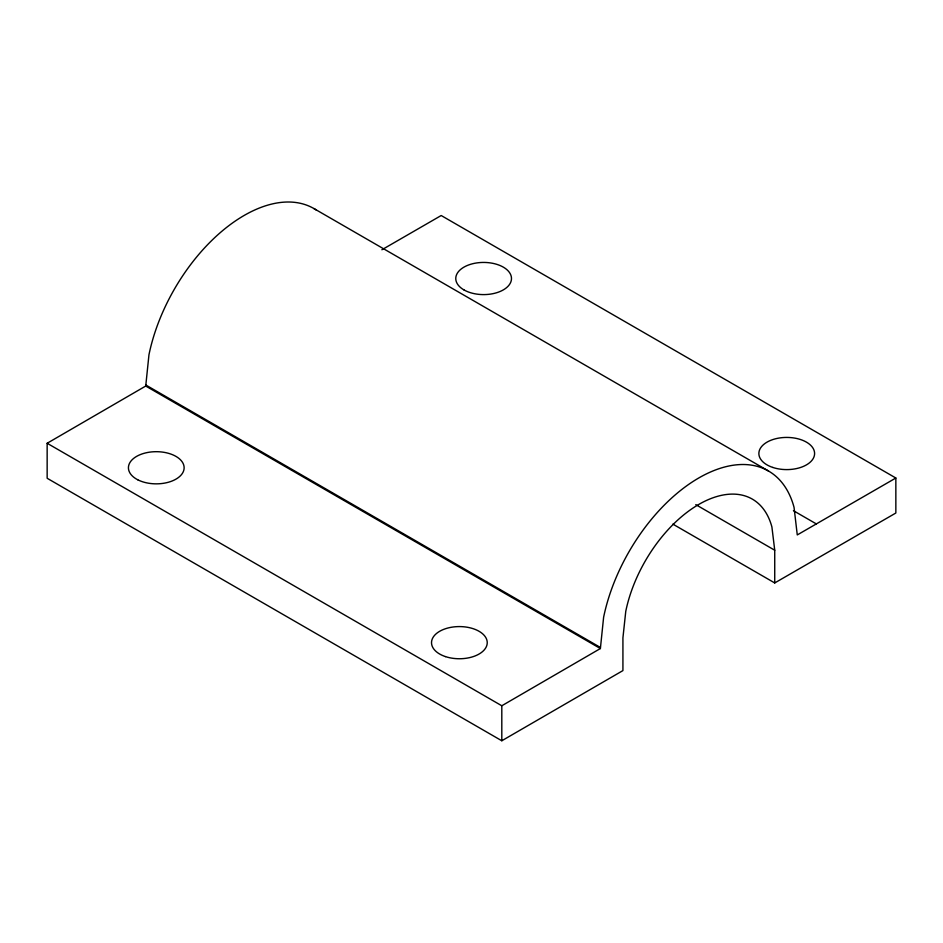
<?xml version="1.0" encoding="UTF-8"?>
<svg xmlns="http://www.w3.org/2000/svg" width="943" height="943" viewBox="0 0 943 943"><rect width="100%" height="100%" fill="white"/><g stroke="black" fill="none" stroke-linecap="round" stroke-linejoin="round"><path stroke-width="1.41" d="M672.854 524.119L774.733 582.939L895.85 513.016L895.85 478.018L797.271 534.929L794.041 507.334A139.411 80.485 -60 0 0 698.834 477.936A139.411 80.485 -60 0 0 603.614 617.276L600.385 648.536L145.729 386.041L148.959 354.78A139.411 80.485 -60 0 1 220.308 232.603A139.411 80.485 -60 0 1 316.247 210.006M774.733 582.939L774.733 550.229L771.904 526.972A106.983 61.766 -60 0 0 698.834 504.411A106.983 61.766 -60 0 0 625.763 611.347L622.922 637.869L622.922 670.591L501.806 740.762L47.15 478.266L47.15 443.269L145.729 386.041M501.806 740.762L501.806 705.765L600.385 648.536M381.88 249.765L441.194 215.523L895.85 478.018M313.878 208.533L768.533 471.029M793.417 510.682L816.343 523.919M695.781 504.635L774.733 550.229M145.729 384.956L600.385 647.452M47.15 443.269L501.806 705.765M772.8 467.445A27.866 16.09 0 0 0 814.599 453.512A27.866 16.09 0 0 0 772.8 439.579A27.866 16.09 0 0 0 772.8 467.445M463.921 289.89A27.866 16.09 0 0 0 510.54 282.676A27.866 16.09 0 0 0 476.415 262.979A27.866 16.09 0 0 0 463.921 289.89M445.45 656.599A27.866 16.09 0 0 0 487.236 642.666A27.866 16.09 0 0 0 445.45 628.733A27.866 16.09 0 0 0 445.45 656.599M137.737 479.775A27.866 16.09 0 0 0 183.555 471.029A27.866 16.09 0 0 0 147.521 452.499A27.866 16.09 0 0 0 137.737 479.775"/></g></svg>
